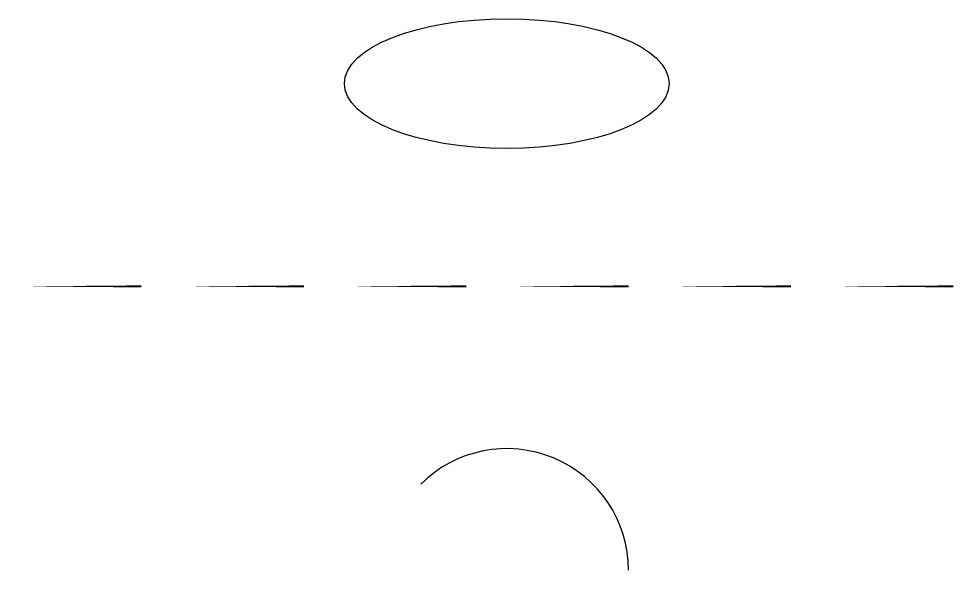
# Model space of a CAD drawing. Header units: inches. Extents: x -3024 to 2230, y -40 to 572.
# Drawn here: x 1999.8 to 2230.2, y -40 to 96 of the extents above; entities that cross this region are included whole.
import ezdxf

# ---------------------------------------------------------------- set-up
doc = ezdxf.new("R2010")
doc.units = ezdxf.units.IN
doc.header["$MEASUREMENT"] = 0
doc.layers.add('K-EQPM', color=3, linetype='Continuous')

msp = doc.modelspace()

# ---------------------------------------------------------------- linework, layer by layer
at = {"layer": 'K-EQPM'}
for points in [[(2000, 0, 0, 0, 0), (2030, 0, 0, 0, 0), (2030, 30, 0.5, 0, 0), (2000, 30, 0, 0, 0)], [(2040, 0, 0, 0, 0), (2070, 0, 0, 0, 0), (2070, 30, 0.5, 0, 0), (2040, 30, 0, 0, 0)], [(2080, 0, 0, 0, 0), (2110, 0, 0, 0, 0), (2110, 30, 0.5, 0, 0), (2080, 30, 0, 0, 0)], [(2120, 0, 0, 0, 0), (2150, 0, 0, 0, 0), (2150, 30, 0.5, 0, 0), (2120, 30, 0, 0, 0)], [(2160, 0, 0, 0, 0), (2190, 0, 0, 0, 0), (2190, 30, 0.5, 0, 0), (2160, 30, 0, 0, 0)], [(2200, 0, 0, 0, 0), (2230, 0, 0, 0, 0), (2230, 30, 0.5, 0, 0), (2200, 30, 0, 0, 0)]]:
    msp.add_lwpolyline(points, format="xyseb", close=True, dxfattribs=at)
msp.add_arc((2120, -40), 30, 0, 135, dxfattribs=at)
msp.add_ellipse((2120, 80), major_axis=(40, 0), ratio=0.4, dxfattribs=at)

doc.saveas('drawing.dxf')
